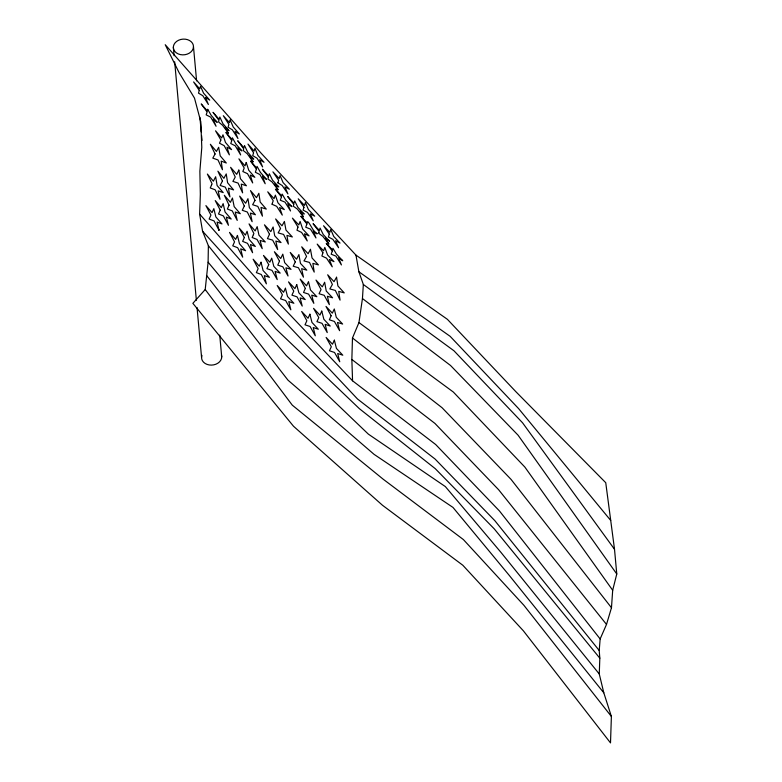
<?xml version="1.0" encoding="UTF-8"?>
<svg xmlns="http://www.w3.org/2000/svg" width="782" height="782" viewBox="0 0 782 782"><rect width="100%" height="100%" fill="white"/><g stroke="black" fill="none" stroke-linecap="round" stroke-linejoin="round"><path stroke-width="1.17" d="M208.1 262.205L208.374 245.704L202.567 231.198L199.625 214.063L200.339 194.337L199.869 171.229L201.795 147.378L200.808 121.836L194.493 98.102L179.107 72.677L165.227 44.711L261.1 153.164L355.957 255.108L447.372 319.3L515.817 391.635L605.747 482.709L614.515 549.306L616.773 573.988L612.687 590.283L611.475 607.741L606.509 624.427L600.146 638.953L599.217 650.497L599.823 658.18L599.266 673.976L603.802 692.803L611.387 716.468L610.507 742.9L523.353 630.791L462.836 565.259L382.525 505.299L293.504 426.239L192.871 303.338L205.216 289.526L208.1 262.205L286.29 355.595L368.342 434.118L445.349 486.58L500.715 552.092L599.266 673.976M600.146 638.953L499.434 510.929L435.701 444.538L352.565 380.814L351.851 359.466L352.477 338L358.948 322.565L362.447 298.538L363.337 284.482L358.879 271.774L355.957 255.108M271.98 204.141L273.231 200.779L267.737 191.815L274.052 198.628L275.372 195.148L277.972 202.821L284.325 209.596L279.585 207.562L282.292 215.118L276.652 206.301L272.136 204.307M358.879 271.774L450.149 336.338L518.613 408.615L610.713 520.45M363.337 284.482L453.941 350.756L522.523 422.759L614.515 549.306M358.948 322.565L453.316 392.026L524.859 467.069L612.687 590.283M362.447 298.538L450.52 365.477L518.085 435.203L616.773 573.988M351.851 359.466L434.909 423.394L498.652 489.757L606.509 624.427M352.477 338L442.074 407.725L511.057 479.395L611.475 607.741M218.677 229.625L219.077 230.377L214.043 220.915L209.136 219.058L210.935 215.07L205.91 205.607L212.059 212.606L213.838 208.647L215.852 216.937L222 223.935L217.083 222.068L218.95 229.849M228.276 133.018L222.596 125.306L218.598 121.982L218.94 120.34L213.027 112.315L219.146 119.333L219.83 117.026L222.938 123.673L229.067 130.692L225.069 127.368L228.403 133.155M352.565 380.814L264.13 287.493L199.625 214.063M202.567 231.198L275.088 311.392L357.56 399.045L435.085 459.044L494.82 520.646L599.217 650.497M599.823 658.18L494.224 528.837L435.281 468.682L359.388 408.683L275.782 328.831L208.374 245.704M603.802 692.803L509.141 575.249L452.964 507.41L374.099 454.371L287.991 380.169L206.624 275.518M611.387 716.468L523.872 605.268L463.413 539.59L383.248 479.258L292.292 405.164L205.216 289.526M193.486 46.773A10.098 7.869 -5.2 0 1 178.218 53.919A10.098 7.869 -5.2 0 1 178.531 40.263A10.098 7.869 -5.2 0 1 193.486 46.773L196.595 80.839M199.909 117.329L201.238 131.933M201.57 135.579L202.02 140.447M219.732 335.107L221.726 357.003M173.34 47.203L174.112 55.718M174.669 61.798L196.37 300.249M197.035 307.551L201.57 357.433M221.433 354.969A10.098 7.869 -5.2 0 1 211.463 365.106A10.098 7.869 -5.2 0 1 201.961 355.38M243.652 148.785L243.27 150.506L247.288 153.8L253.163 161.913L249.771 155.833L253.779 159.137L247.65 152.109L244.512 145.53L243.867 147.778L237.738 140.75L243.652 148.785M207.709 109.333L207.357 110.966L201.228 103.938L207.122 112.002L206.165 114.856L210.69 117.144L216.057 126.273L213.242 119.059L217.259 122.354L211.15 115.306L207.709 109.333M318.851 232.625L318.704 233.28L322.829 236.35L328.899 244.082L325.4 238.227L329.545 241.247L323.259 234.541L320.073 228.061L319.379 230.397L313.083 223.701L319.105 231.521L318.851 232.625M281.481 196.937L280.298 200.241L285.019 202.127L290.523 210.974L287.786 203.613L291.911 206.692L285.606 200.016L282.155 194.073L281.725 195.871L275.44 189.166L281.481 196.937M306.906 223.975L305.742 227.23L310.464 229.116L315.967 237.963L313.201 230.651L317.326 233.74C314.462 235.099 307.199 216.81 307.13 222.938L300.826 216.262L306.906 223.975M332.321 251.012L331.187 254.218L335.918 256.105L341.421 264.951L338.626 257.689L342.751 260.777L336.446 254.101L332.927 248.295L332.555 249.976L326.25 243.31L332.321 251.012M231.775 140.574L230.758 143.546L235.284 145.833L240.651 154.963L237.894 147.632L241.912 150.926L235.802 143.878L232.41 137.798L232.019 139.519L225.91 132.471L231.775 140.574M256.428 169.156L255.343 172.255L259.878 174.523L265.196 183.741L262.547 176.204L266.564 179.498L260.455 172.451L257.063 166.38L256.672 168.091L250.563 161.043L256.428 169.156M268.392 177.172L267.962 178.98L272.116 182.011L278.138 189.831L274.678 183.878L278.832 186.908L272.547 180.202L269.35 173.741L268.656 176.058L262.429 169.235L268.392 177.172M293.749 204.346L293.318 206.155L297.473 209.185L303.494 217.005L300.044 211.052L304.188 214.073L297.903 207.377L294.706 200.906L294.012 203.232L287.727 196.526L293.749 204.346M230.191 120.076L229.439 122.666L223.3 115.707L228.911 124.406L228.051 127.222L232.362 129.802L237.953 138.531L235.03 131.405L239.341 133.986L233.222 126.987L230.191 120.076M199.293 90.458L198.491 93.126L202.812 95.727L208.403 104.495L205.451 97.398L209.723 100.116L203.564 93.166L200.515 86.313L199.762 88.874L193.604 81.934L199.293 90.458M253.563 152.803L252.713 155.618L257.024 158.199L262.615 166.937L259.692 159.802L264.042 162.285L257.884 155.393L254.952 148.257L254.101 151.073L247.972 144.074L253.563 152.803M277.864 182.793L282.175 185.51L287.913 193.916L284.922 186.927L289.369 189.224L283.084 182.597L280.103 175.588L279.194 178.501L272.908 171.864L278.636 180.3L277.864 182.793M303.963 207.23L303.074 210.114L307.512 212.43L313.25 220.827L310.249 213.857L314.687 216.164L308.401 209.537L305.42 202.528L304.521 205.441L298.235 198.804L303.963 207.23M329.3 234.141L328.411 237.014L332.849 239.331L338.586 247.738L335.586 240.758L340.023 243.075L333.728 236.457L330.747 229.468L329.848 232.362L323.553 225.744L329.3 234.141M298.001 227.044L296.955 230.201L301.559 232.41L307.267 240.954L304.413 233.759L309.066 235.89L302.712 229.106L300.112 221.443L298.792 224.923L292.439 218.139L298.001 227.044M322.937 252.782L321.881 255.978L326.505 258.148L332.262 266.838L329.359 259.497L333.973 261.657L327.56 254.952L324.813 247.425L323.592 250.807L317.179 244.092L322.937 252.782M246.242 162.48L245.001 165.892L238.911 158.834L244.219 168.003L242.84 171.532L247.493 173.672L252.694 182.949L250.299 175.06L254.844 177.309L248.754 170.251L246.242 162.48M220.876 139.968L219.498 143.214L224.121 145.657L229.38 154.865L226.985 147.172L231.599 149.616L225.47 142.432L222.978 134.817L221.677 138.003L215.549 130.819L220.876 139.968M211.59 184.835L210.25 187.954L215.089 189.762L220.055 199.283L218.168 190.876L223.212 192.616L217.122 185.569L215.656 176.752L213.369 181.199L207.377 174.054L212.078 183.819L211.59 184.835M253.368 234.727L252.166 237.523L257.004 239.429L262.234 248.666L260.113 240.465L265.293 241.97L258.969 235.196L257.17 226.624L255.137 230.915L249.047 223.877L253.886 233.574L253.368 234.727M237.445 235.441L235.656 239.4L229.517 232.401L234.541 241.863L232.743 245.841L237.65 247.708L242.684 257.161L240.69 248.862L245.597 250.729L239.458 243.73L237.445 235.441M261.041 262.234L259.262 266.183L253.124 259.194L258.148 268.646L256.349 272.615L261.266 274.492L266.379 283.856L264.316 275.626L269.409 277.317L263.065 270.513L261.041 262.234M220.211 210.094L218.51 213.965L223.359 215.9L228.452 225.294L226.35 217.093L231.198 219.028L225.079 212L223.144 203.643L221.316 207.641L215.236 200.583L220.211 210.094M244.346 237.523L242.645 241.394L247.493 243.329L252.586 252.723L250.484 244.522L255.333 246.457L249.184 239.458L247.083 231.267L245.392 235.128L239.243 228.129L244.346 237.523M229.077 205.158L227.357 209.019L232.234 210.876L237.22 220.407L235.265 212.02L240.279 213.711L234.18 206.673L232.44 198.022L230.416 202.323L224.317 195.275L229.077 205.158M279.487 261.217L277.747 265.108L282.791 266.779L288.04 276.007L285.909 267.806L291.041 269.37L284.677 262.635L282.791 254.16L280.748 258.48L274.394 251.736L279.487 261.217M305.342 288.421L303.543 292.448L308.587 294.11L313.836 303.338L311.705 295.146L316.837 296.71L310.483 289.975L308.489 281.628L306.544 285.821L300.19 279.086L305.351 288.411M331.148 315.752L329.349 319.789L334.393 321.451L339.623 330.688L337.511 322.477L342.633 324.051L336.28 317.326L334.285 308.968L332.35 313.162L325.986 306.427L331.148 315.752M268.744 264.658L266.916 268.666L271.98 270.367L277.219 279.604L275.117 271.413L280.181 273.113L273.808 266.359L271.706 258.168L269.878 262.185L263.495 255.431L268.744 264.658M296.74 284.628L294.912 288.636L288.538 281.882L293.778 291.119L291.921 295.156L297.004 296.837L302.223 306.094L300.141 297.883L305.224 299.565L298.851 292.81L296.74 284.628M321.773 311.089L319.926 315.117L313.562 308.352L318.782 317.609L316.935 321.646L322.008 323.328L327.238 332.585L325.146 324.364L330.229 326.055L323.865 319.291L321.773 311.089M285.44 288.255L283.573 292.302L277.199 285.518L282.41 294.794L280.543 298.841L285.635 300.532L290.845 309.819L288.783 301.578L293.876 303.279L287.502 296.495L285.44 288.255M309.897 314.217L308.03 318.254L301.666 311.471L306.876 320.757L305 324.813L310.092 326.495L315.293 335.791L313.24 327.541L318.333 329.232L311.969 322.448L309.897 314.217M334.364 340.18L332.487 344.217L326.123 337.433L331.324 346.729L329.447 350.776L334.54 352.467L339.74 361.763L337.687 353.513L342.79 355.204L336.426 348.41L334.364 340.18M320.561 290.533L319.076 293.739L324.207 295.313L329.369 304.648L327.384 296.29L332.575 297.805L326.25 291.031L324.647 282.253L322.331 286.838L316.006 280.064L321.05 289.516L320.561 290.533M244.297 206.018L242.273 210.299L247.288 212.01L252.127 221.697L250.396 213.066L255.421 214.767L249.37 207.68L247.953 198.687L245.656 203.261L239.654 196.116L244.297 206.018M269.507 234.277L267.434 238.608L272.625 240.113L277.669 249.575L275.841 241.052L281.031 242.567L274.707 235.783L273.113 226.985L270.797 231.599L264.463 224.815L269.507 234.277M295.283 261.892L293.201 266.232L298.401 267.737L303.465 277.17L301.608 268.676L306.808 270.181L300.474 263.407L298.89 254.609L296.564 259.213L290.239 252.439L295.283 261.892M238.823 170.095L236.692 174.347L230.602 167.309L235.255 177.025L232.889 181.395L238.06 183.076L242.596 192.851L241.257 184.112L246.428 185.784L240.436 178.707L238.823 170.095M222.45 181.043L220.123 185.422L225.265 187.142L229.928 196.908L228.442 188.198L233.574 189.909L227.591 182.763L226.242 173.927L223.887 178.335L217.895 171.18L222.45 181.043M215.089 153.976L212.792 158.12L218.002 159.968L222.469 169.743L221.169 161.131L226.301 163.008L220.211 155.853L218.667 147.309L216.448 151.434L210.368 144.279L215.089 153.976M255.01 200.358L252.645 204.728L257.816 206.399L262.439 216.155L261.012 207.435L266.281 209.087L260.181 202.03L258.852 193.291L256.476 197.66L250.475 190.583L255.01 200.358M280.552 228.51L278.148 232.899L283.592 234.444L288.372 244.101L286.935 235.402L292.351 236.966L285.968 230.074L284.394 221.453L282.019 225.812L275.635 218.931L280.552 228.51M310.474 249.341L308.098 253.71L301.715 246.819L306.564 256.447L303.983 260.914L309.486 262.429L314.217 272.107L312.888 263.368L318.391 264.883L312.047 257.972L310.474 249.341M336.553 277.239L334.002 281.696L327.678 274.775L332.409 284.452L329.828 288.929L335.331 290.435L340.062 300.122L338.733 291.373L344.236 292.888L337.912 285.968L336.553 277.239"/></g></svg>
